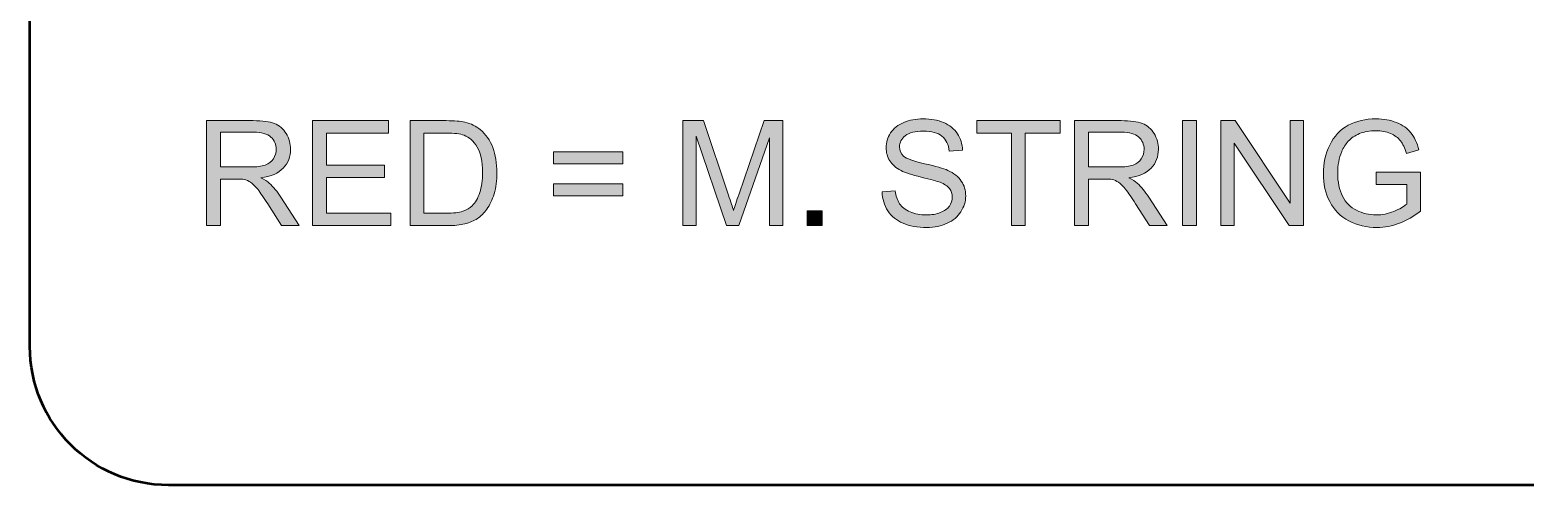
# Model space of a CAD drawing. Header units: inches. Extents: x -54 to 54, y -111 to 111.
# Drawn here: x 1.71 to 23.29, y 79.5 to 86.07 of the extents above; entities that cross this region are included whole.
import ezdxf

# ---------------------------------------------------------------- set-up
doc = ezdxf.new("R2010")
doc.units = ezdxf.units.IN
doc.header["$MEASUREMENT"] = 0
doc.layers.add('Impression', color=7, linetype='Continuous')

# ---------------------------------------------------------------- blocks, each defined once
blk = doc.blocks.new('block 52')
at = {"layer": 'Impression', "true_color": 0xffffff}
h = blk.add_hatch(color=7, dxfattribs=at)
h.dxf.hatch_style = 2
edge = h.paths.add_edge_path()
edge.add_spline(control_points=[(4.258, 83.247), (4.258, 83.247), (4.258, 84.762), (4.258, 84.762), (4.258, 84.762), (4.93, 84.762), (4.93, 84.762), (5.065, 84.762), (5.168, 84.748), (5.238, 84.722), (5.308, 84.694), (5.364, 84.646), (5.406, 84.577), (5.448, 84.508), (5.469, 84.432), (5.469, 84.349), (5.469, 84.241), (5.435, 84.151), (5.365, 84.077), (5.295, 84.003), (5.188, 83.956), (5.043, 83.936), (5.096, 83.911), (5.136, 83.886), (5.164, 83.861), (5.222, 83.807), (5.278, 83.74), (5.33, 83.659), (5.33, 83.659), (5.593, 83.247), (5.593, 83.247), (5.593, 83.247), (5.341, 83.247), (5.341, 83.247), (5.341, 83.247), (5.141, 83.562), (5.141, 83.562), (5.082, 83.653), (5.034, 83.723), (4.996, 83.771), (4.958, 83.819), (4.924, 83.853), (4.894, 83.872), (4.864, 83.892), (4.834, 83.905), (4.803, 83.913), (4.78, 83.918), (4.743, 83.92), (4.691, 83.92), (4.691, 83.92), (4.459, 83.92), (4.459, 83.92), (4.459, 83.92), (4.459, 83.247), (4.459, 83.247), (4.459, 83.247), (4.258, 83.247), (4.258, 83.247)], knot_values=[0, 0, 0, 0, 1, 1, 1, 2, 2, 2, 3, 3, 3, 4, 4, 4, 5, 5, 5, 6, 6, 6, 7, 7, 7, 8, 8, 8, 9, 9, 9, 10, 10, 10, 11, 11, 11, 12, 12, 12, 13, 13, 13, 14, 14, 14, 15, 15, 15, 16, 16, 16, 17, 17, 17, 18, 18, 18, 19, 19, 19, 19], degree=3, periodic=1)
edge = h.paths.add_edge_path()
edge.add_spline(control_points=[(4.459, 84.094), (4.459, 84.094), (4.89, 84.094), (4.89, 84.094), (4.981, 84.094), (5.053, 84.103), (5.105, 84.122), (5.156, 84.141), (5.196, 84.171), (5.222, 84.213), (5.249, 84.254), (5.263, 84.3), (5.263, 84.349), (5.263, 84.421), (5.237, 84.479), (5.185, 84.526), (5.133, 84.572), (5.051, 84.595), (4.938, 84.595), (4.938, 84.595), (4.459, 84.595), (4.459, 84.595), (4.459, 84.595), (4.459, 84.094), (4.459, 84.094)], knot_values=[0, 0, 0, 0, 1, 1, 1, 2, 2, 2, 3, 3, 3, 4, 4, 4, 5, 5, 5, 6, 6, 6, 7, 7, 7, 8, 8, 8, 8], degree=3, periodic=1)
h = blk.add_hatch(color=7, dxfattribs=at)
h.dxf.hatch_style = 2
h.paths.add_polyline_path([(5.788, 83.247), (5.788, 84.762), (6.883, 84.762), (6.883, 84.583), (5.988, 84.583), (5.988, 84.119), (6.826, 84.119), (6.826, 83.942), (5.988, 83.942), (5.988, 83.426), (6.918, 83.426), (6.918, 83.247)])
h = blk.add_hatch(color=7, dxfattribs=at)
h.dxf.hatch_style = 2
edge = h.paths.add_edge_path()
edge.add_spline(control_points=[(7.195, 83.247), (7.195, 83.247), (7.195, 84.762), (7.195, 84.762), (7.195, 84.762), (7.717, 84.762), (7.717, 84.762), (7.835, 84.762), (7.925, 84.755), (7.987, 84.741), (8.074, 84.721), (8.148, 84.684), (8.209, 84.632), (8.289, 84.565), (8.349, 84.478), (8.389, 84.373), (8.428, 84.268), (8.448, 84.148), (8.448, 84.013), (8.448, 83.898), (8.435, 83.796), (8.408, 83.707), (8.381, 83.618), (8.346, 83.544), (8.304, 83.486), (8.262, 83.428), (8.216, 83.382), (8.166, 83.349), (8.116, 83.315), (8.056, 83.29), (7.986, 83.273), (7.915, 83.256), (7.834, 83.247), (7.742, 83.247), (7.742, 83.247), (7.195, 83.247), (7.195, 83.247)], knot_values=[0, 0, 0, 0, 1, 1, 1, 2, 2, 2, 3, 3, 3, 4, 4, 4, 5, 5, 5, 6, 6, 6, 7, 7, 7, 8, 8, 8, 9, 9, 9, 10, 10, 10, 11, 11, 11, 12, 12, 12, 12], degree=3, periodic=1)
edge = h.paths.add_edge_path()
edge.add_spline(control_points=[(7.396, 83.426), (7.396, 83.426), (7.719, 83.426), (7.719, 83.426), (7.819, 83.426), (7.898, 83.435), (7.955, 83.454), (8.011, 83.472), (8.057, 83.499), (8.09, 83.532), (8.138, 83.58), (8.175, 83.644), (8.201, 83.724), (8.228, 83.804), (8.241, 83.902), (8.241, 84.016), (8.241, 84.175), (8.215, 84.296), (8.163, 84.381), (8.111, 84.466), (8.048, 84.524), (7.974, 84.552), (7.92, 84.573), (7.833, 84.583), (7.714, 84.583), (7.714, 84.583), (7.396, 84.583), (7.396, 84.583), (7.396, 84.583), (7.396, 83.426), (7.396, 83.426)], knot_values=[0, 0, 0, 0, 1, 1, 1, 2, 2, 2, 3, 3, 3, 4, 4, 4, 5, 5, 5, 6, 6, 6, 7, 7, 7, 8, 8, 8, 9, 9, 9, 10, 10, 10, 10], degree=3, periodic=1)
h = blk.add_hatch(color=7, dxfattribs=at)
h.dxf.hatch_style = 2
edge = h.paths.add_edge_path()
edge.add_spline(control_points=[(11.13, 83.247), (11.13, 83.247), (11.13, 84.762), (11.13, 84.762), (11.13, 84.762), (11.432, 84.762), (11.432, 84.762), (11.432, 84.762), (11.79, 83.689), (11.79, 83.689), (11.824, 83.59), (11.848, 83.515), (11.863, 83.465), (11.88, 83.52), (11.907, 83.601), (11.943, 83.708), (11.943, 83.708), (12.306, 84.762), (12.306, 84.762), (12.306, 84.762), (12.576, 84.762), (12.576, 84.762), (12.576, 84.762), (12.576, 83.247), (12.576, 83.247), (12.576, 83.247), (12.383, 83.247), (12.383, 83.247), (12.383, 83.247), (12.383, 84.515), (12.383, 84.515), (12.383, 84.515), (11.942, 83.247), (11.942, 83.247), (11.942, 83.247), (11.762, 83.247), (11.762, 83.247), (11.762, 83.247), (11.323, 84.537), (11.323, 84.537), (11.323, 84.537), (11.323, 83.247), (11.323, 83.247), (11.323, 83.247), (11.13, 83.247), (11.13, 83.247)], knot_values=[0, 0, 0, 0, 1, 1, 1, 2, 2, 2, 3, 3, 3, 4, 4, 4, 5, 5, 5, 6, 6, 6, 7, 7, 7, 8, 8, 8, 9, 9, 9, 10, 10, 10, 11, 11, 11, 12, 12, 12, 13, 13, 13, 14, 14, 14, 15, 15, 15, 15], degree=3, periodic=1)
h = blk.add_hatch(color=7, dxfattribs=at)
h.dxf.hatch_style = 2
edge = h.paths.add_edge_path()
edge.add_spline(control_points=[(14.007, 83.734), (14.007, 83.734), (14.197, 83.75), (14.197, 83.75), (14.206, 83.675), (14.226, 83.612), (14.259, 83.564), (14.292, 83.515), (14.343, 83.476), (14.412, 83.446), (14.48, 83.416), (14.558, 83.401), (14.644, 83.401), (14.721, 83.401), (14.788, 83.412), (14.847, 83.435), (14.905, 83.458), (14.949, 83.489), (14.978, 83.529), (15.006, 83.568), (15.02, 83.612), (15.02, 83.658), (15.02, 83.706), (15.006, 83.747), (14.979, 83.783), (14.951, 83.818), (14.906, 83.848), (14.843, 83.872), (14.802, 83.888), (14.712, 83.913), (14.573, 83.946), (14.434, 83.98), (14.336, 84.011), (14.28, 84.041), (14.208, 84.079), (14.154, 84.126), (14.118, 84.182), (14.083, 84.238), (14.065, 84.301), (14.065, 84.371), (14.065, 84.447), (14.087, 84.518), (14.13, 84.585), (14.174, 84.651), (14.237, 84.702), (14.321, 84.736), (14.404, 84.771), (14.497, 84.788), (14.599, 84.788), (14.711, 84.788), (14.81, 84.77), (14.896, 84.734), (14.982, 84.698), (15.047, 84.644), (15.094, 84.574), (15.14, 84.504), (15.165, 84.424), (15.168, 84.335), (15.168, 84.335), (14.976, 84.321), (14.976, 84.321), (14.965, 84.417), (14.93, 84.489), (14.871, 84.538), (14.811, 84.587), (14.723, 84.611), (14.607, 84.611), (14.486, 84.611), (14.397, 84.589), (14.342, 84.545), (14.286, 84.5), (14.259, 84.447), (14.259, 84.384), (14.259, 84.33), (14.278, 84.285), (14.317, 84.25), (14.356, 84.214), (14.457, 84.178), (14.62, 84.141), (14.783, 84.105), (14.895, 84.073), (14.955, 84.045), (15.043, 84.004), (15.108, 83.953), (15.15, 83.891), (15.193, 83.828), (15.214, 83.756), (15.214, 83.675), (15.214, 83.594), (15.19, 83.519), (15.144, 83.447), (15.098, 83.376), (15.032, 83.32), (14.945, 83.281), (14.859, 83.241), (14.762, 83.221), (14.653, 83.221), (14.516, 83.221), (14.401, 83.241), (14.309, 83.281), (14.216, 83.321), (14.143, 83.381), (14.091, 83.461), (14.038, 83.542), (14.01, 83.633), (14.007, 83.734)], knot_values=[0, 0, 0, 0, 1, 1, 1, 2, 2, 2, 3, 3, 3, 4, 4, 4, 5, 5, 5, 6, 6, 6, 7, 7, 7, 8, 8, 8, 9, 9, 9, 10, 10, 10, 11, 11, 11, 12, 12, 12, 13, 13, 13, 14, 14, 14, 15, 15, 15, 16, 16, 16, 17, 17, 17, 18, 18, 18, 19, 19, 19, 20, 20, 20, 21, 21, 21, 22, 22, 22, 23, 23, 23, 24, 24, 24, 25, 25, 25, 26, 26, 26, 27, 27, 27, 28, 28, 28, 29, 29, 29, 30, 30, 30, 31, 31, 31, 32, 32, 32, 33, 33, 33, 34, 34, 34, 35, 35, 35, 35], degree=3, periodic=1)
h = blk.add_hatch(color=7, dxfattribs=at)
h.dxf.hatch_style = 2
h.paths.add_polyline_path([(15.873, 83.247), (15.873, 84.583), (15.374, 84.583), (15.374, 84.762), (16.575, 84.762), (16.575, 84.583), (16.073, 84.583), (16.073, 83.247)])
h = blk.add_hatch(color=7, dxfattribs=at)
h.dxf.hatch_style = 2
edge = h.paths.add_edge_path()
edge.add_spline(control_points=[(16.783, 83.247), (16.783, 83.247), (16.783, 84.762), (16.783, 84.762), (16.783, 84.762), (17.455, 84.762), (17.455, 84.762), (17.59, 84.762), (17.693, 84.748), (17.763, 84.722), (17.834, 84.694), (17.89, 84.646), (17.932, 84.577), (17.974, 84.508), (17.995, 84.432), (17.995, 84.349), (17.995, 84.241), (17.96, 84.151), (17.89, 84.077), (17.821, 84.003), (17.713, 83.956), (17.568, 83.936), (17.621, 83.911), (17.661, 83.886), (17.689, 83.861), (17.747, 83.807), (17.803, 83.74), (17.855, 83.659), (17.855, 83.659), (18.119, 83.247), (18.119, 83.247), (18.119, 83.247), (17.867, 83.247), (17.867, 83.247), (17.867, 83.247), (17.666, 83.562), (17.666, 83.562), (17.608, 83.653), (17.559, 83.723), (17.521, 83.771), (17.484, 83.819), (17.449, 83.853), (17.42, 83.872), (17.389, 83.892), (17.359, 83.905), (17.328, 83.913), (17.305, 83.918), (17.268, 83.92), (17.217, 83.92), (17.217, 83.92), (16.984, 83.92), (16.984, 83.92), (16.984, 83.92), (16.984, 83.247), (16.984, 83.247), (16.984, 83.247), (16.783, 83.247), (16.783, 83.247)], knot_values=[0, 0, 0, 0, 1, 1, 1, 2, 2, 2, 3, 3, 3, 4, 4, 4, 5, 5, 5, 6, 6, 6, 7, 7, 7, 8, 8, 8, 9, 9, 9, 10, 10, 10, 11, 11, 11, 12, 12, 12, 13, 13, 13, 14, 14, 14, 15, 15, 15, 16, 16, 16, 17, 17, 17, 18, 18, 18, 19, 19, 19, 19], degree=3, periodic=1)
edge = h.paths.add_edge_path()
edge.add_spline(control_points=[(16.984, 84.094), (16.984, 84.094), (17.415, 84.094), (17.415, 84.094), (17.507, 84.094), (17.578, 84.103), (17.63, 84.122), (17.682, 84.141), (17.721, 84.171), (17.748, 84.213), (17.775, 84.254), (17.788, 84.3), (17.788, 84.349), (17.788, 84.421), (17.762, 84.479), (17.71, 84.526), (17.658, 84.572), (17.576, 84.595), (17.464, 84.595), (17.464, 84.595), (16.984, 84.595), (16.984, 84.595), (16.984, 84.595), (16.984, 84.094), (16.984, 84.094)], knot_values=[0, 0, 0, 0, 1, 1, 1, 2, 2, 2, 3, 3, 3, 4, 4, 4, 5, 5, 5, 6, 6, 6, 7, 7, 7, 8, 8, 8, 8], degree=3, periodic=1)
h = blk.add_hatch(color=7, dxfattribs=at)
h.dxf.hatch_style = 2
h.paths.add_polyline_path([(18.343, 83.247), (18.343, 84.762), (18.544, 84.762), (18.544, 83.247)])
h = blk.add_hatch(color=7, dxfattribs=at)
h.dxf.hatch_style = 2
h.paths.add_polyline_path([(18.895, 83.247), (18.895, 84.762), (19.101, 84.762), (19.896, 83.573), (19.896, 84.762), (20.089, 84.762), (20.089, 83.247), (19.883, 83.247), (19.087, 84.438), (19.087, 83.247)])
h = blk.add_hatch(color=7, dxfattribs=at)
h.dxf.hatch_style = 2
edge = h.paths.add_edge_path()
edge.add_spline(control_points=[(21.135, 83.841), (21.135, 83.841), (21.135, 84.019), (21.135, 84.019), (21.135, 84.019), (21.776, 84.02), (21.776, 84.02), (21.776, 84.02), (21.776, 83.458), (21.776, 83.458), (21.678, 83.379), (21.576, 83.32), (21.472, 83.281), (21.367, 83.241), (21.259, 83.221), (21.149, 83.221), (21, 83.221), (20.865, 83.253), (20.743, 83.317), (20.622, 83.38), (20.53, 83.473), (20.468, 83.593), (20.406, 83.714), (20.375, 83.849), (20.375, 83.997), (20.375, 84.145), (20.406, 84.282), (20.468, 84.41), (20.529, 84.538), (20.618, 84.633), (20.734, 84.695), (20.849, 84.757), (20.983, 84.788), (21.134, 84.788), (21.243, 84.788), (21.342, 84.77), (21.431, 84.735), (21.519, 84.699), (21.589, 84.65), (21.639, 84.587), (21.689, 84.523), (21.728, 84.44), (21.754, 84.339), (21.754, 84.339), (21.573, 84.289), (21.573, 84.289), (21.55, 84.366), (21.522, 84.427), (21.488, 84.471), (21.454, 84.515), (21.406, 84.55), (21.343, 84.577), (21.281, 84.603), (21.211, 84.617), (21.135, 84.617), (21.043, 84.617), (20.964, 84.602), (20.897, 84.575), (20.83, 84.547), (20.776, 84.51), (20.735, 84.465), (20.694, 84.419), (20.662, 84.369), (20.64, 84.315), (20.601, 84.221), (20.582, 84.119), (20.582, 84.01), (20.582, 83.875), (20.605, 83.762), (20.652, 83.671), (20.698, 83.58), (20.766, 83.512), (20.855, 83.468), (20.943, 83.424), (21.038, 83.402), (21.138, 83.402), (21.225, 83.402), (21.309, 83.419), (21.392, 83.452), (21.475, 83.486), (21.537, 83.521), (21.58, 83.559), (21.58, 83.559), (21.58, 83.841), (21.58, 83.841), (21.58, 83.841), (21.135, 83.841), (21.135, 83.841)], knot_values=[0, 0, 0, 0, 1, 1, 1, 2, 2, 2, 3, 3, 3, 4, 4, 4, 5, 5, 5, 6, 6, 6, 7, 7, 7, 8, 8, 8, 9, 9, 9, 10, 10, 10, 11, 11, 11, 12, 12, 12, 13, 13, 13, 14, 14, 14, 15, 15, 15, 16, 16, 16, 17, 17, 17, 18, 18, 18, 19, 19, 19, 20, 20, 20, 21, 21, 21, 22, 22, 22, 23, 23, 23, 24, 24, 24, 25, 25, 25, 26, 26, 26, 27, 27, 27, 28, 28, 28, 29, 29, 29, 29], degree=3, periodic=1)
h = blk.add_hatch(color=7, dxfattribs=at)
h.dxf.hatch_style = 2
h.paths.add_polyline_path([(10.267, 84.138), (9.267, 84.138), (9.267, 84.312), (10.267, 84.312)])
h.paths.add_polyline_path([(10.267, 83.678), (9.267, 83.678), (9.267, 83.852), (10.267, 83.852)])
h = blk.add_hatch(color=7, dxfattribs=at)
h.dxf.hatch_style = 2
h.paths.add_polyline_path([(12.928, 83.247), (12.928, 83.459), (13.14, 83.459), (13.14, 83.247)])
at = {"layer": 'Impression', "lineweight": 0}
for points in [[(5.788, 83.247), (5.788, 84.762), (6.883, 84.762), (6.883, 84.583), (5.988, 84.583), (5.988, 84.119), (6.826, 84.119), (6.826, 83.942), (5.988, 83.942), (5.988, 83.426), (6.918, 83.426), (6.918, 83.247), (5.788, 83.247)], [(15.873, 83.247), (15.873, 84.583), (15.374, 84.583), (15.374, 84.762), (16.575, 84.762), (16.575, 84.583), (16.073, 84.583), (16.073, 83.247), (15.873, 83.247)], [(18.343, 83.247), (18.343, 84.762), (18.544, 84.762), (18.544, 83.247), (18.343, 83.247)], [(18.895, 83.247), (18.895, 84.762), (19.101, 84.762), (19.896, 83.573), (19.896, 84.762), (20.089, 84.762), (20.089, 83.247), (19.883, 83.247), (19.087, 84.438), (19.087, 83.247), (18.895, 83.247)], [(10.267, 84.138), (9.267, 84.138), (9.267, 84.312), (10.267, 84.312), (10.267, 84.138)], [(10.267, 83.678), (9.267, 83.678), (9.267, 83.852), (10.267, 83.852), (10.267, 83.678)], [(12.928, 83.247), (12.928, 83.459), (13.14, 83.459), (13.14, 83.247), (12.928, 83.247)]]:
    blk.add_lwpolyline(points, dxfattribs=at)
for points, knots in [([(4.258, 83.247), (4.258, 83.247), (4.258, 84.762), (4.258, 84.762), (4.258, 84.762), (4.93, 84.762), (4.93, 84.762), (5.065, 84.762), (5.168, 84.748), (5.238, 84.722), (5.308, 84.694), (5.364, 84.646), (5.406, 84.577), (5.448, 84.508), (5.469, 84.432), (5.469, 84.349), (5.469, 84.241), (5.435, 84.151), (5.365, 84.077), (5.295, 84.003), (5.188, 83.956), (5.043, 83.936), (5.096, 83.911), (5.136, 83.886), (5.164, 83.861), (5.222, 83.807), (5.278, 83.74), (5.33, 83.659), (5.33, 83.659), (5.593, 83.247), (5.593, 83.247), (5.593, 83.247), (5.341, 83.247), (5.341, 83.247), (5.341, 83.247), (5.141, 83.562), (5.141, 83.562), (5.082, 83.653), (5.034, 83.723), (4.996, 83.771), (4.958, 83.819), (4.924, 83.853), (4.894, 83.872), (4.864, 83.892), (4.834, 83.905), (4.803, 83.913), (4.78, 83.918), (4.743, 83.92), (4.691, 83.92), (4.691, 83.92), (4.459, 83.92), (4.459, 83.92), (4.459, 83.92), (4.459, 83.247), (4.459, 83.247), (4.459, 83.247), (4.258, 83.247), (4.258, 83.247)], [0, 0, 0, 0, 1, 1, 1, 2, 2, 2, 3, 3, 3, 4, 4, 4, 5, 5, 5, 6, 6, 6, 7, 7, 7, 8, 8, 8, 9, 9, 9, 10, 10, 10, 11, 11, 11, 12, 12, 12, 13, 13, 13, 14, 14, 14, 15, 15, 15, 16, 16, 16, 17, 17, 17, 18, 18, 18, 19, 19, 19, 19]), ([(4.459, 84.094), (4.459, 84.094), (4.89, 84.094), (4.89, 84.094), (4.981, 84.094), (5.053, 84.103), (5.105, 84.122), (5.156, 84.141), (5.196, 84.171), (5.222, 84.213), (5.249, 84.254), (5.263, 84.3), (5.263, 84.349), (5.263, 84.421), (5.237, 84.479), (5.185, 84.526), (5.133, 84.572), (5.051, 84.595), (4.938, 84.595), (4.938, 84.595), (4.459, 84.595), (4.459, 84.595), (4.459, 84.595), (4.459, 84.094), (4.459, 84.094)], [0, 0, 0, 0, 1, 1, 1, 2, 2, 2, 3, 3, 3, 4, 4, 4, 5, 5, 5, 6, 6, 6, 7, 7, 7, 8, 8, 8, 8]), ([(7.195, 83.247), (7.195, 83.247), (7.195, 84.762), (7.195, 84.762), (7.195, 84.762), (7.717, 84.762), (7.717, 84.762), (7.835, 84.762), (7.925, 84.755), (7.987, 84.741), (8.074, 84.721), (8.148, 84.684), (8.209, 84.632), (8.289, 84.565), (8.349, 84.478), (8.389, 84.373), (8.428, 84.268), (8.448, 84.148), (8.448, 84.013), (8.448, 83.898), (8.435, 83.796), (8.408, 83.707), (8.381, 83.618), (8.346, 83.544), (8.304, 83.486), (8.262, 83.428), (8.216, 83.382), (8.166, 83.349), (8.116, 83.315), (8.056, 83.29), (7.986, 83.273), (7.915, 83.256), (7.834, 83.247), (7.742, 83.247), (7.742, 83.247), (7.195, 83.247), (7.195, 83.247)], [0, 0, 0, 0, 1, 1, 1, 2, 2, 2, 3, 3, 3, 4, 4, 4, 5, 5, 5, 6, 6, 6, 7, 7, 7, 8, 8, 8, 9, 9, 9, 10, 10, 10, 11, 11, 11, 12, 12, 12, 12]), ([(11.13, 83.247), (11.13, 83.247), (11.13, 84.762), (11.13, 84.762), (11.13, 84.762), (11.432, 84.762), (11.432, 84.762), (11.432, 84.762), (11.79, 83.689), (11.79, 83.689), (11.824, 83.59), (11.848, 83.515), (11.863, 83.465), (11.88, 83.52), (11.907, 83.601), (11.943, 83.708), (11.943, 83.708), (12.306, 84.762), (12.306, 84.762), (12.306, 84.762), (12.576, 84.762), (12.576, 84.762), (12.576, 84.762), (12.576, 83.247), (12.576, 83.247), (12.576, 83.247), (12.383, 83.247), (12.383, 83.247), (12.383, 83.247), (12.383, 84.515), (12.383, 84.515), (12.383, 84.515), (11.942, 83.247), (11.942, 83.247), (11.942, 83.247), (11.762, 83.247), (11.762, 83.247), (11.762, 83.247), (11.323, 84.537), (11.323, 84.537), (11.323, 84.537), (11.323, 83.247), (11.323, 83.247), (11.323, 83.247), (11.13, 83.247), (11.13, 83.247)], [0, 0, 0, 0, 1, 1, 1, 2, 2, 2, 3, 3, 3, 4, 4, 4, 5, 5, 5, 6, 6, 6, 7, 7, 7, 8, 8, 8, 9, 9, 9, 10, 10, 10, 11, 11, 11, 12, 12, 12, 13, 13, 13, 14, 14, 14, 15, 15, 15, 15]), ([(14.007, 83.734), (14.007, 83.734), (14.197, 83.75), (14.197, 83.75), (14.206, 83.675), (14.226, 83.612), (14.259, 83.564), (14.292, 83.515), (14.343, 83.476), (14.412, 83.446), (14.48, 83.416), (14.558, 83.401), (14.644, 83.401), (14.721, 83.401), (14.788, 83.412), (14.847, 83.435), (14.905, 83.458), (14.949, 83.489), (14.978, 83.529), (15.006, 83.568), (15.02, 83.612), (15.02, 83.658), (15.02, 83.706), (15.006, 83.747), (14.979, 83.783), (14.951, 83.818), (14.906, 83.848), (14.843, 83.872), (14.802, 83.888), (14.712, 83.913), (14.573, 83.946), (14.434, 83.98), (14.336, 84.011), (14.28, 84.041), (14.208, 84.079), (14.154, 84.126), (14.118, 84.182), (14.083, 84.238), (14.065, 84.301), (14.065, 84.371), (14.065, 84.447), (14.087, 84.518), (14.13, 84.585), (14.174, 84.651), (14.237, 84.702), (14.321, 84.736), (14.404, 84.771), (14.497, 84.788), (14.599, 84.788), (14.711, 84.788), (14.81, 84.77), (14.896, 84.734), (14.982, 84.698), (15.047, 84.644), (15.094, 84.574), (15.14, 84.504), (15.165, 84.424), (15.168, 84.335), (15.168, 84.335), (14.976, 84.321), (14.976, 84.321), (14.965, 84.417), (14.93, 84.489), (14.871, 84.538), (14.811, 84.587), (14.723, 84.611), (14.607, 84.611), (14.486, 84.611), (14.397, 84.589), (14.342, 84.545), (14.286, 84.5), (14.259, 84.447), (14.259, 84.384), (14.259, 84.33), (14.278, 84.285), (14.317, 84.25), (14.356, 84.214), (14.457, 84.178), (14.62, 84.141), (14.783, 84.105), (14.895, 84.073), (14.955, 84.045), (15.043, 84.004), (15.108, 83.953), (15.15, 83.891), (15.193, 83.828), (15.214, 83.756), (15.214, 83.675), (15.214, 83.594), (15.19, 83.519), (15.144, 83.447), (15.098, 83.376), (15.032, 83.32), (14.945, 83.281), (14.859, 83.241), (14.762, 83.221), (14.653, 83.221), (14.516, 83.221), (14.401, 83.241), (14.309, 83.281), (14.216, 83.321), (14.143, 83.381), (14.091, 83.461), (14.038, 83.542), (14.01, 83.633), (14.007, 83.734)], [0, 0, 0, 0, 1, 1, 1, 2, 2, 2, 3, 3, 3, 4, 4, 4, 5, 5, 5, 6, 6, 6, 7, 7, 7, 8, 8, 8, 9, 9, 9, 10, 10, 10, 11, 11, 11, 12, 12, 12, 13, 13, 13, 14, 14, 14, 15, 15, 15, 16, 16, 16, 17, 17, 17, 18, 18, 18, 19, 19, 19, 20, 20, 20, 21, 21, 21, 22, 22, 22, 23, 23, 23, 24, 24, 24, 25, 25, 25, 26, 26, 26, 27, 27, 27, 28, 28, 28, 29, 29, 29, 30, 30, 30, 31, 31, 31, 32, 32, 32, 33, 33, 33, 34, 34, 34, 35, 35, 35, 35]), ([(16.783, 83.247), (16.783, 83.247), (16.783, 84.762), (16.783, 84.762), (16.783, 84.762), (17.455, 84.762), (17.455, 84.762), (17.59, 84.762), (17.693, 84.748), (17.763, 84.722), (17.834, 84.694), (17.89, 84.646), (17.932, 84.577), (17.974, 84.508), (17.995, 84.432), (17.995, 84.349), (17.995, 84.241), (17.96, 84.151), (17.89, 84.077), (17.821, 84.003), (17.713, 83.956), (17.568, 83.936), (17.621, 83.911), (17.661, 83.886), (17.689, 83.861), (17.747, 83.807), (17.803, 83.74), (17.855, 83.659), (17.855, 83.659), (18.119, 83.247), (18.119, 83.247), (18.119, 83.247), (17.867, 83.247), (17.867, 83.247), (17.867, 83.247), (17.666, 83.562), (17.666, 83.562), (17.608, 83.653), (17.559, 83.723), (17.521, 83.771), (17.484, 83.819), (17.449, 83.853), (17.42, 83.872), (17.389, 83.892), (17.359, 83.905), (17.328, 83.913), (17.305, 83.918), (17.268, 83.92), (17.217, 83.92), (17.217, 83.92), (16.984, 83.92), (16.984, 83.92), (16.984, 83.92), (16.984, 83.247), (16.984, 83.247), (16.984, 83.247), (16.783, 83.247), (16.783, 83.247)], [0, 0, 0, 0, 1, 1, 1, 2, 2, 2, 3, 3, 3, 4, 4, 4, 5, 5, 5, 6, 6, 6, 7, 7, 7, 8, 8, 8, 9, 9, 9, 10, 10, 10, 11, 11, 11, 12, 12, 12, 13, 13, 13, 14, 14, 14, 15, 15, 15, 16, 16, 16, 17, 17, 17, 18, 18, 18, 19, 19, 19, 19]), ([(16.984, 84.094), (16.984, 84.094), (17.415, 84.094), (17.415, 84.094), (17.507, 84.094), (17.578, 84.103), (17.63, 84.122), (17.682, 84.141), (17.721, 84.171), (17.748, 84.213), (17.775, 84.254), (17.788, 84.3), (17.788, 84.349), (17.788, 84.421), (17.762, 84.479), (17.71, 84.526), (17.658, 84.572), (17.576, 84.595), (17.464, 84.595), (17.464, 84.595), (16.984, 84.595), (16.984, 84.595), (16.984, 84.595), (16.984, 84.094), (16.984, 84.094)], [0, 0, 0, 0, 1, 1, 1, 2, 2, 2, 3, 3, 3, 4, 4, 4, 5, 5, 5, 6, 6, 6, 7, 7, 7, 8, 8, 8, 8]), ([(21.135, 83.841), (21.135, 83.841), (21.135, 84.019), (21.135, 84.019), (21.135, 84.019), (21.776, 84.02), (21.776, 84.02), (21.776, 84.02), (21.776, 83.458), (21.776, 83.458), (21.678, 83.379), (21.576, 83.32), (21.472, 83.281), (21.367, 83.241), (21.259, 83.221), (21.149, 83.221), (21, 83.221), (20.865, 83.253), (20.743, 83.317), (20.622, 83.38), (20.53, 83.473), (20.468, 83.593), (20.406, 83.714), (20.375, 83.849), (20.375, 83.997), (20.375, 84.145), (20.406, 84.282), (20.468, 84.41), (20.529, 84.538), (20.618, 84.633), (20.734, 84.695), (20.849, 84.757), (20.983, 84.788), (21.134, 84.788), (21.243, 84.788), (21.342, 84.77), (21.431, 84.735), (21.519, 84.699), (21.589, 84.65), (21.639, 84.587), (21.689, 84.523), (21.728, 84.44), (21.754, 84.339), (21.754, 84.339), (21.573, 84.289), (21.573, 84.289), (21.55, 84.366), (21.522, 84.427), (21.488, 84.471), (21.454, 84.515), (21.406, 84.55), (21.343, 84.577), (21.281, 84.603), (21.211, 84.617), (21.135, 84.617), (21.043, 84.617), (20.964, 84.602), (20.897, 84.575), (20.83, 84.547), (20.776, 84.51), (20.735, 84.465), (20.694, 84.419), (20.662, 84.369), (20.64, 84.315), (20.601, 84.221), (20.582, 84.119), (20.582, 84.01), (20.582, 83.875), (20.605, 83.762), (20.652, 83.671), (20.698, 83.58), (20.766, 83.512), (20.855, 83.468), (20.943, 83.424), (21.038, 83.402), (21.138, 83.402), (21.225, 83.402), (21.309, 83.419), (21.392, 83.452), (21.475, 83.486), (21.537, 83.521), (21.58, 83.559), (21.58, 83.559), (21.58, 83.841), (21.58, 83.841), (21.58, 83.841), (21.135, 83.841), (21.135, 83.841)], [0, 0, 0, 0, 1, 1, 1, 2, 2, 2, 3, 3, 3, 4, 4, 4, 5, 5, 5, 6, 6, 6, 7, 7, 7, 8, 8, 8, 9, 9, 9, 10, 10, 10, 11, 11, 11, 12, 12, 12, 13, 13, 13, 14, 14, 14, 15, 15, 15, 16, 16, 16, 17, 17, 17, 18, 18, 18, 19, 19, 19, 20, 20, 20, 21, 21, 21, 22, 22, 22, 23, 23, 23, 24, 24, 24, 25, 25, 25, 26, 26, 26, 27, 27, 27, 28, 28, 28, 29, 29, 29, 29]), ([(7.396, 83.426), (7.396, 83.426), (7.719, 83.426), (7.719, 83.426), (7.819, 83.426), (7.898, 83.435), (7.955, 83.454), (8.011, 83.472), (8.057, 83.499), (8.09, 83.532), (8.138, 83.58), (8.175, 83.644), (8.201, 83.724), (8.228, 83.804), (8.241, 83.902), (8.241, 84.016), (8.241, 84.175), (8.215, 84.296), (8.163, 84.381), (8.111, 84.466), (8.048, 84.524), (7.974, 84.552), (7.92, 84.573), (7.833, 84.583), (7.714, 84.583), (7.714, 84.583), (7.396, 84.583), (7.396, 84.583), (7.396, 84.583), (7.396, 83.426), (7.396, 83.426)], [0, 0, 0, 0, 1, 1, 1, 2, 2, 2, 3, 3, 3, 4, 4, 4, 5, 5, 5, 6, 6, 6, 7, 7, 7, 8, 8, 8, 9, 9, 9, 10, 10, 10, 10])]:
    blk.add_open_spline(points, degree=3, knots=knots, dxfattribs=at)

msp = doc.modelspace()

# ---------------------------------------------------------------- linework, layer by layer
at = {"layer": 'Impression', "color": 250, "lineweight": 53, "true_color": 0x221f1f}
msp.add_open_spline([(46.085, 94.5), (46.085, 94.5), (3.709, 94.5), (3.709, 94.5), (2.604, 94.5), (1.709, 93.605), (1.709, 92.5), (1.709, 92.5), (1.709, 81.503), (1.709, 81.503), (1.709, 80.398), (2.604, 79.503), (3.709, 79.503), (3.709, 79.503), (46.085, 79.503), (46.085, 79.503), (47.19, 79.503), (48.085, 80.398), (48.085, 81.503), (48.085, 81.503), (48.085, 92.5), (48.085, 92.5), (48.085, 93.605), (47.19, 94.5), (46.085, 94.5)], degree=3, knots=[0, 0, 0, 0, 1, 1, 1, 2, 2, 2, 3, 3, 3, 4, 4, 4, 5, 5, 5, 6, 6, 6, 7, 7, 7, 8, 8, 8, 8], dxfattribs=at)

# ---------------------------------------------------------------- block references
at = {"layer": 'Impression'}
msp.add_blockref('block 52', (0, 0), dxfattribs=at)

doc.saveas('drawing.dxf')
